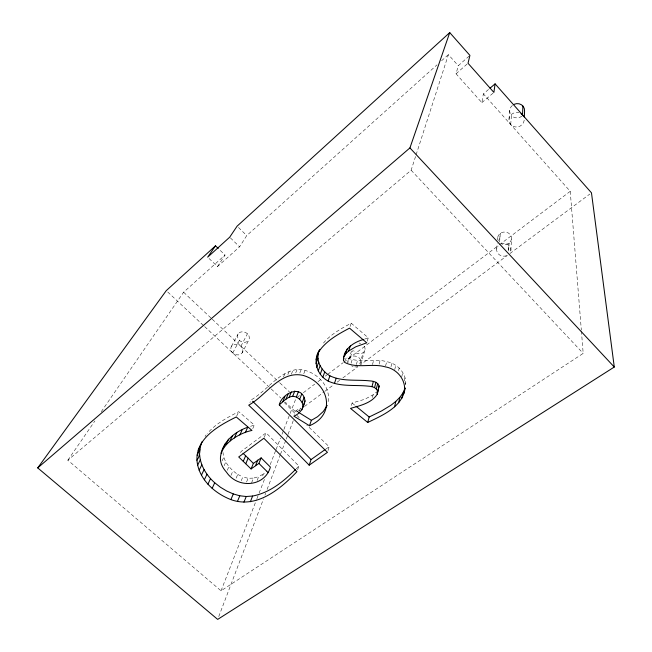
<?xml version="1.0" encoding="UTF-8"?>
<svg xmlns="http://www.w3.org/2000/svg" width="652" height="652" viewBox="0 0 652 652"><rect width="100%" height="100%" fill="white"/><g stroke="black" fill="none" stroke-linecap="round" stroke-linejoin="round"><path stroke-width="0.49" stroke-dasharray="3.26 2.44" d="M510.85 250.596L511.494 239.023A6.944 6.259 -0.4 0 0 503.597 232.079A6.944 6.259 -0.4 0 0 498.234 240.767M508.413 250.963L509.049 243.082L508.576 250.841M510.72 124.556L511.412 115.518A7.498 7.115 -20.2 0 1 512.382 105.412M499.595 241.949L500.296 233.375L499.513 241.118M508.984 119.267L509.725 110.351M496.718 249.072L497.215 243.318M497.541 239.488L497.712 237.564M405.609 384.452C406.726 373.409 397.304 363.425 386.685 361.689C373.596 357.818 358.559 363.767 346.375 357.28L345.527 359.839M469.195 56.056L458.274 65.713L456.05 73.79L481.861 102.649L483.368 93.872L489.228 88.868M405.471 384.501L405.854 382.716M404.24 380.996L405.022 377.459M401.754 376.848L402.757 372.455M398.576 370.638L399.195 368.013M394.729 369.594L395.772 365.242M390.996 366.693L391.86 363.221M328.143 401.648C331.257 384.664 313.539 368.942 297.133 369.456C278.192 372.129 266.904 390.801 251.118 399.937L249.912 402.553M385.568 366.008L386.685 361.689M376.163 393.555L376.636 391.77L373.131 394.786L364.827 399.244L352.113 403.026L351.045 406.612M372.414 397.467L373.131 394.786M379.13 364.101L380.059 360.646M372.463 364.566L373.677 360.263M359.79 363.865L363.197 352.634M367.255 341.151L368.274 337.801L351.216 323.221C340.654 328.836 329.676 334.883 322.275 344.541M364.843 350.409L360.906 363.474A6.39 5.355 17.7 0 0 354.941 356.016A6.39 5.355 17.7 0 0 348.738 362.251M356.31 364.501L357.638 360.206M328.029 450.491L329.187 446.775L306.847 425.177M351.078 363.172L352.17 359.741M350.442 357.166L352.536 350.695M581.413 331.11L583.19 353.392L221.036 590.81L67.849 460.206L411.127 170.221L415.789 155.771M416.098 154.809L448.397 54.638L458.274 65.713M347.223 363.058L348.608 358.787M348.779 359.439L351.485 351.102M350.1 326.505L351.216 323.221M297.589 469.782L298.893 466.033L266.114 432.83L241.126 451.477L239.92 454.216M299.439 410.752L300.442 408.079L295.902 410.768L294.541 414.338M218.762 616.556L263.506 498.894M264.957 495.096L265.674 493.197M267.116 489.399L280.107 455.243M280.474 454.297L285.886 440.059M286.244 439.114L287.687 435.316M288.045 434.371L293.465 420.132M221.036 590.81L256.529 499.717M256.896 498.764L258.746 494.02M259.113 493.075L264.655 478.837M270.205 464.607L275.747 450.377M276.114 449.424L280.556 438.038M282.031 434.248L283.506 430.45M283.881 429.497L289.79 414.322M290.164 413.368L296.073 398.185M303.791 373.686L305.144 370.255M262.65 475.895L263.384 474.02L266.994 470.956M299.822 372.977L301.191 369.554M257.181 480.385L258.681 476.645L263.384 474.02M295.739 372.871L297.133 369.456M251.574 482.798L253.481 478.112L258.681 476.645M246.546 482.024L248.094 478.283L253.481 478.112M291.346 374.256L293.107 369.986M264.239 437.353L266.114 432.83M287.842 374.598L289.276 371.175M241.248 480.711L242.821 476.979L248.094 478.283M283.498 376.921L284.948 373.49M236.154 478.144L237.76 474.42C230.335 469.383 223.571 461.803 223.008 452.447M252.756 428.649L254.329 425.063L238.754 411.681C227.434 417.476 215.722 423.621 207.369 433.474M230.963 475.447L233 470.817M227.287 470.279L228.942 466.596M224.125 465.699L225.796 462.023M222.063 460.915L223.758 457.264M236.676 416.082L238.754 411.681M242.218 352.797A6.284 5.143 26.7 0 0 236.57 344.223A6.284 5.143 26.7 0 0 231.713 351.713A6.284 5.143 26.7 0 0 242.218 352.797L248.689 340.222A6.145 5.077 26.8 0 0 243.188 331.778A6.145 5.077 26.8 0 0 238.404 339.179A6.145 5.077 26.8 0 0 248.689 340.222M240.922 346.228L247.45 333.742M232.756 352.944L239.414 340.385M231.427 346.383L238.143 333.93M209.08 258.51L217.475 266.578L239.577 246.823L246.733 235.584L437.027 64.841M205.054 436.514L206.122 434.868M217.475 266.578L225.038 255.054L218.909 249.113M67.849 460.206L94.915 420.923M101.247 411.73L183.611 292.226L225.038 255.054M296.155 468.845L298.893 466.033M441.575 60.766L448.397 54.638M456.05 73.79L467.264 63.912M481.861 102.649L493.898 92.421M296.888 397.573L300.132 395.128M303.384 392.675L314.737 384.109M317.989 381.656L322.039 378.6M325.291 376.147L326.913 374.924M327.72 374.313L343.139 362.675M343.946 362.064L498.389 245.543M499.359 244.81L570.239 191.329L483.368 93.872M299.618 410.108L296.35 412.545L285.258 402.145M304.517 406.465L324.109 391.876M324.932 391.265L333.914 384.582M337.174 382.145L339.627 380.32M342.895 377.891L357.589 366.946M359.228 365.731L507.362 255.445M509.97 253.506L589.84 194.043M325.91 449.032L329.187 446.775M364.672 339.097L368.274 337.801M250.539 426.327L254.329 425.063M237.76 474.42L242.821 476.979M295.902 410.768L297.646 411.795M352.113 403.026L355.21 405.568M167.751 292.014L203.946 325.943M204.679 326.628L270.466 388.29M271.208 388.983L280.816 397.989M183.611 292.226L211.533 318.535M212.267 319.227L279.162 382.251M279.895 382.944L289.455 391.95M230.409 237.874L239.577 246.823M238.493 227.491L246.733 235.584M284.256 402.48L296.187 414.599M296.896 415.308L299.7 418.16M411.127 170.221L583.19 353.392M570.239 191.329L581.331 330.091M524.224 120.188A7.685 7.286 -17.9 0 1 515.21 126.936A7.685 7.286 -17.9 0 1 509.228 117.971A7.685 7.286 -17.9 0 1 519.269 112.755M521.877 116.146A7.498 7.115 -20.2 0 1 511.404 115.51M357.907 366.457A6.39 5.355 17.7 0 1 354.753 366.864M353.131 366.514A6.39 5.355 17.7 0 1 351.624 365.821M500.956 243.954A7.115 6.381 0.4 0 1 508.756 245.25A7.115 6.381 0.4 0 1 510.386 252.21M506.58 255.682A7.115 6.381 0.4 0 1 498.201 253.758A7.115 6.381 0.4 0 1 498.071 246.008M511.502 238.999A6.944 6.259 -0.4 0 1 502.032 244.092M364.321 346.285A6.243 5.281 17.6 0 1 361.917 353.351A6.243 5.281 17.6 0 1 353.547 350.58M359.016 343.082A6.243 5.281 17.6 0 1 360.613 343.417"/><path stroke-width="0.98" d="M401.86 398.25L403.034 392.863L405.112 387.924C402.773 406.848 382.716 415.218 367.72 422.48L350.515 408.405C360.043 405.577 371.664 403.229 377.304 394.126L377.736 391.322C376.375 387.239 371.762 386.334 367.997 386.131C354.753 384.729 340.499 386.986 328.111 381.029C317.459 375.503 312.626 361.64 318.828 351.061M377.304 394.126L379.122 386C377.785 381.95 373.205 381.045 369.472 380.849C356.334 379.472 342.202 381.738 329.92 375.829C321.485 371.102 315.462 360.662 318.926 351.061M196.937 460.214C196.146 437.924 219.129 425.52 236.26 416.962L251.974 430.434C233.848 434.151 208.779 452.684 226.456 472.121C237.442 488.796 264.736 487.199 270.393 467.093L261.142 457.883L253.383 463.409L251.085 468.959L238.713 456.962L263.864 438.258L296.945 471.657C280.539 489.057 256.44 509.008 230.898 499.603C214.263 493.181 198.477 478.902 196.937 460.214C201.264 454.713 198.754 447.353 202.242 441.453M524.338 117.197L524.567 111.223A7.498 7.115 -20.2 0 0 514.029 104.361M522.513 114.866L522.904 106.023M403.947 393.286C407.313 381.118 397.312 368.722 385.34 366.872C372.145 362.968 356.978 368.942 344.688 362.398L343.425 360.091C343.441 348.771 353.946 342.039 363.775 339.423M345.128 354.981L345.454 352.056M215.502 245.82L166.268 290.629L37.718 467.9L217.678 619.4L614.282 367.035L591.47 192.829L495.088 83.855L493.898 92.421L468.014 63.252L469.921 55.412L449.741 32.6L237.116 226.146L229.7 237.181L207.678 257.165L215.502 245.82L218.224 248.453M398.665 402.749L399.872 397.337L403.034 392.863M394.574 406.84L395.805 401.42L399.872 397.337M377.736 391.322L379.122 386M367.72 422.48L369.162 417.003L381.591 410.923L391.029 405.185L395.805 401.42M376.31 388.869L377.712 383.563M374.541 387.557L375.959 382.268M371.958 386.644L373.4 381.355M301.868 409.921L304.997 400.89C302.357 383.588 281.868 393.205 279.268 404.9L327.451 452.349L309.187 465.169L276.668 431.828L248.705 405.177C266.35 395.454 280.189 370.246 303.123 375.397C328.51 382.708 336.978 414.248 309.472 425.74L293.856 416.123C300.49 413.678 303.62 407.394 304.997 400.89M343.751 357.149L345.544 353.971L348.698 350.972L350.368 345.919M309.187 465.169L311.053 459.562L325.087 449.595M343.425 360.091L343.987 358.388M345.544 353.971L347.239 348.901M334.403 383.572L336.155 378.339M37.718 467.9L409.929 147.922L449.741 32.6M328.111 381.029L329.92 375.829M309.472 425.74L311.379 420.32L317.589 416.701L323.335 411.445L327.19 405.422M322.887 377.125L324.745 371.942M320.271 374.175L322.153 369.016M318.209 370.89L320.116 365.748M316.774 367.32L318.698 362.202M303.009 406.196L302.186 402.553L304.174 397.264M316.024 363.523L317.956 358.429M317.214 355.267L319.871 349.423M316.122 359.496L318.054 354.427M302.186 402.553L299.708 399.26L301.729 393.995M299.708 399.26L296.358 396.954L298.404 391.697M250.36 501.738L252.617 496.042C269.602 492.839 283.596 481.486 295.47 469.546M279.268 404.9C283.335 401.502 287.165 396.954 292.707 396.229L294.794 390.98M289.26 397.076L291.371 391.836M251.085 468.959L258.893 463.417L261.142 457.883M243.929 502.187L246.236 496.506L252.617 496.042M286.041 399.122L288.168 393.873M282.756 401.779L284.908 396.514M255.494 465.667L257.776 460.125M237.442 501.461L239.797 495.789L246.236 496.506M245.299 432.651L247.703 427.28C235.348 431.477 224.671 440.32 221.02 453.173M245.796 463.702L248.143 458.185L243.074 453.303M230.898 499.603L233.31 493.947L239.797 495.789M243.302 461.249L245.674 455.74M239.822 435.023L242.259 429.644M234.337 437.989L236.815 432.602M212.161 488.348L214.72 482.765C206.668 475.585 200.376 465.756 199.651 454.778M230.107 440.817L232.617 435.422M226.016 444.525L228.55 439.122M207.931 484.191L210.523 478.633M222.927 448.682L225.478 443.254M204.345 479.799L206.977 474.265M201.419 475.161L204.076 469.644M199.145 470.263L201.827 464.778M197.613 465.243L200.319 459.774M197.108 455.194L199.838 449.774M198.151 450.173L200.873 444.77M319.227 351.094C326.644 340.507 338.355 334.06 349.537 328.143L366.75 342.83L355.878 346.742L348.698 350.972M489.962 88.24L495.088 83.855M292.707 396.229L296.358 396.954M233.31 493.947L226.766 491.046L220.466 487.264L214.72 482.765M298.518 412.317L311.379 420.32M355.984 406.204L369.162 417.003M252.593 401.282L278.828 426.416L311.053 459.562M258.893 463.417L268.225 472.684M248.143 458.185L253.383 463.409M409.929 147.922L614.282 367.035M521.046 113.603A7.685 7.286 -17.9 0 1 523.572 116.463"/></g></svg>
